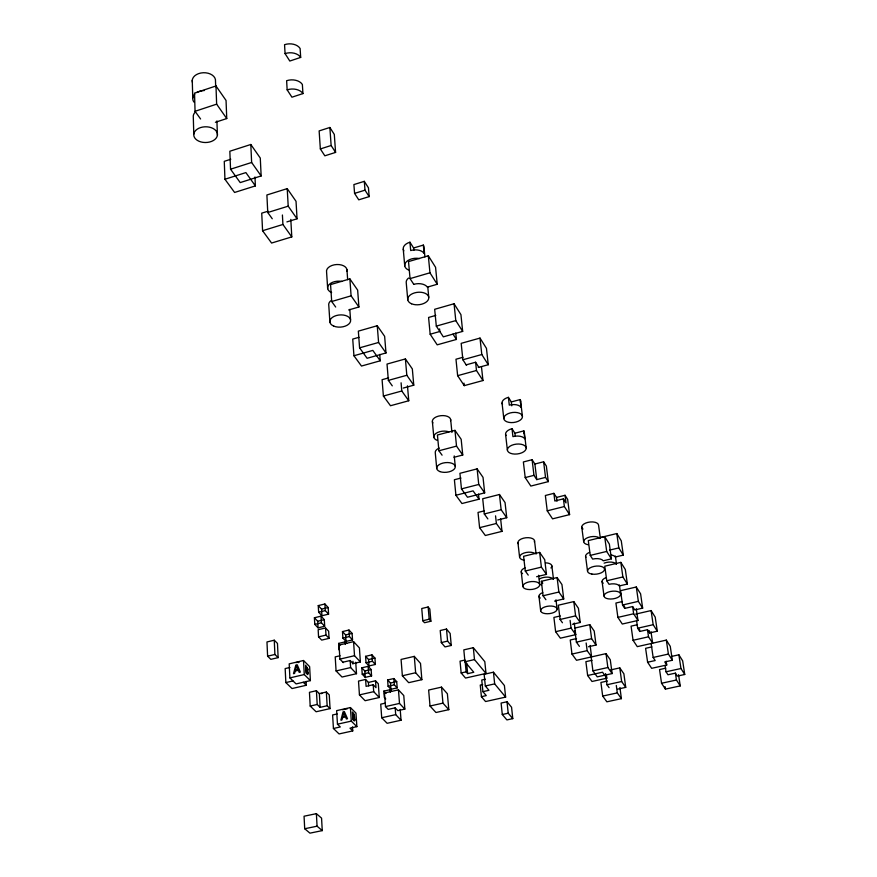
<?xml version="1.0" encoding="UTF-8"?>
<svg xmlns="http://www.w3.org/2000/svg" width="877" height="877" viewBox="0 0 877 877"><rect width="100%" height="100%" fill="white"/><g stroke="black" fill="none" stroke-linecap="round" stroke-linejoin="round"><path stroke-width="1.32" d="M342.6 709.778L347.478 708.693M295.988 662.617L298.673 661.894M300.679 57.411L289.805 61.039L285.069 53.607L284.554 44.683A11.818 8.244 -3.5 0 1 300.12 48.487L300.679 57.411A11.85 8.222 -3.5 0 0 285.069 53.607M215.402 122.276L226.748 118.559L226.047 100.46L215.983 85.968L194.53 93.126L195.056 111.291L200.581 118.987M195.056 111.291L216.641 104.155L226.748 118.559M302.938 93.587L291.931 97.194L287.152 89.849L286.626 80.706A11.949 8.156 -3.5 0 1 302.368 84.466L302.938 93.587A11.982 8.134 -3.5 0 0 287.152 89.849M250.811 144.486L229.84 151.239L230.541 169.206L240.21 182.58L261.149 175.959L260.283 158.057L250.811 144.486L251.633 162.475L261.149 175.959M230.783 159.252L224.271 161.335L224.94 179.248L234.597 192.458L255.382 185.902L254.977 176.979M329.862 127.472L319.14 130.914L320.346 148.937L324.841 155.81L335.584 152.412L334.301 134.411L329.862 127.472L331.133 145.505L335.584 152.412M230.541 169.206L251.633 162.475M224.94 179.248L245.889 172.594L255.382 185.902M320.346 148.937L331.133 145.505M286.9 221.903L297.051 218.79L296.031 201.315L287.217 188.621L266.893 194.979L267.759 212.508L272.265 218.768M268.055 211.204L261.73 213.155L262.574 230.728L271.585 243.05L291.789 236.9L290.802 219.382M364.306 181.342L353.891 184.576L354.571 193.389L358.748 199.824L369.162 196.623L368.45 187.821L364.306 181.342L365.007 190.166L369.162 196.623M267.759 212.508L288.204 206.172L297.051 218.79M354.571 193.389L365.007 190.166M262.574 230.728L282.92 224.479L291.789 236.9M403.88 250.866A10.425 6.369 -6 0 1 409.932 242.205L413.593 247.983L423.328 245.089A10.425 6.369 -6 0 1 423.931 246.678L424.917 256.95M348.64 309.965L358.912 306.983L357.652 290.123L349.868 278.897L330.563 284.597L331.692 301.513L335.672 307.038M413.78 284.334A10.557 6.271 -5.9 0 1 427.329 287.141L437.228 284.269L435.573 267.31L428.316 255.766L408.518 261.598L410.052 278.612L413.758 284.312M331.692 301.513L351.096 295.845L358.912 306.983M410.052 278.612L429.96 272.802L437.228 284.269M377.253 325.729L358.342 331.133L359.581 347.84L367.112 358.276L385.99 352.96L384.63 336.308L377.253 325.729L378.59 342.468L385.99 352.96M454.056 303.749L434.674 309.296L436.308 326.112L443.323 336.845L462.672 331.396L460.929 314.635L454.056 303.749L455.788 320.598L462.672 331.396M359 337.294L352.729 339.081L353.935 355.744L361.477 366.049L380.234 360.798L379.719 354.407M435.792 315.413L428.579 317.463L430.168 334.225L437.195 344.836L456.424 339.443L455.766 333.019M359.581 347.84L378.59 342.468M436.308 326.112L455.788 320.598M353.935 355.744L372.824 350.405L380.234 360.798M430.168 334.225L439.826 331.495L439.574 328.919M403.288 388.062L413.769 385.189L412.333 368.921L405.393 358.934L387.02 364.065L388.358 380.388L392.282 385.847M478.239 367.474L488.259 364.722L486.45 348.355L480.004 338.083L461.181 343.345L462.881 359.767L466.542 365.391M388.632 377.888L382.087 379.697L383.392 396.042L390.484 405.733L408.759 400.756L407.465 385.825M462.99 357.279L455.974 359.23L457.641 375.674L464.251 385.639L482.964 380.541L481.462 366.674M388.358 380.388L406.818 375.279L413.769 385.189M462.881 359.767L481.802 354.527L488.259 364.722M466.191 364.843L475.597 362.245L478.853 367.31M383.392 396.042L401.787 390.999L408.759 400.756M457.641 375.674L476.485 370.5L482.964 380.541M508.397 397.336L511.313 401.94L520.149 399.572L521.07 407.345A9.362 5.043 -7 0 0 509.296 405.13L508.397 397.336A9.34 5.065 -7.1 0 0 502.51 404.297M453.99 457.29L462.749 455.01L461.17 439.3L454.955 430.355L437.426 435.014L438.917 450.767L442.074 455.174M438.917 450.767L456.522 446.13L462.749 455.01M512.004 428.689L514.942 433.216L523.854 430.881L524.797 438.785A9.439 4.966 -6.9 0 0 512.913 436.614L512.004 428.689A9.417 4.988 -6.9 0 0 506.04 435.551M477.121 468.866L459.921 473.317L461.466 488.884L467.496 497.237L484.674 492.863L483.03 477.351L477.121 468.866L478.743 484.455L484.674 492.863M460.973 478.053L454.396 479.741L455.908 495.264L461.96 503.53L479.028 499.199L478.491 494.047M532.098 459.712L523.372 461.96L525.202 477.581L530.826 486.066L548.278 481.637L546.36 466.071L543.619 461.784L534.893 464.021L532.098 459.712L533.972 475.345L536.768 479.609L545.527 477.384L548.278 481.637M461.466 488.884L478.743 484.455M455.908 495.264L473.087 490.879L479.028 499.199M525.202 477.581L533.972 475.345M497.73 519.973L506.742 517.726L505.053 502.554L499.462 494.496L482.712 498.739L484.301 513.955L487.864 518.921M484.444 510.82L478.02 512.431L479.598 527.669L485.321 535.496L501.995 531.363L500.614 518.713M553.88 493.345L545.362 495.494L547.237 510.82L552.554 518.844L569.59 514.624L567.638 499.353L565.04 495.286L556.522 497.423L553.88 493.345L554.834 500.997L563.396 498.86L566.016 502.927L565.04 495.286M484.301 513.955L501.14 509.734L506.742 517.726M479.598 527.669L496.371 523.481L501.995 531.363M547.237 510.82L564.371 506.544L569.59 514.624M318.252 605.601L324.907 603.99L328.173 607.52L328.579 614.141L321.936 615.742L318.647 612.234L318.252 605.601L321.552 609.131L321.936 615.742M600.877 537.404L616.794 533.545L621.267 540.813L623.295 555.108L615.336 557.016A8.299 3.925 -7.5 0 0 611.401 555.042M536.614 576.726L546.47 574.369L544.716 559.701L539.651 552.4L523.602 556.303L525.279 571.004L528.239 575.115M604.67 536.625L588.292 540.594L590.243 555.393L592.655 559.087A8.551 4.034 -7.3 0 1 603.212 560.809L611.401 558.846L609.362 544.102L604.67 536.625L606.698 551.436L611.401 558.846M321.552 609.131L328.173 607.52M318.647 612.234L325.301 610.622L328.579 614.141M314.404 617.759L321.026 616.158L324.304 619.655L324.698 626.277L318.077 627.855L314.777 624.391L314.404 617.759L317.693 621.234L318.077 627.855M609.482 550.142L618.811 547.895L623.295 555.108M525.279 571.004L541.394 567.134L546.47 574.369M590.243 555.393L606.698 551.436M317.693 621.234L324.304 619.655M314.777 624.391L321.42 622.802L324.698 626.277M274.26 640.21L266.97 641.953L267.606 656.193L270.84 659.351L278.13 657.629L277.472 643.411L274.26 640.21L274.907 654.472L278.13 657.629M325.564 627.954L318.154 629.719L318.57 636.866L321.673 640.111L329.072 638.357L328.645 631.21L325.564 627.954L325.992 635.112L329.072 638.357M428.14 606.983L421.749 608.506L422.802 620.741L424.49 622.736L430.892 621.234L429.818 609.011L428.14 606.983L429.204 619.228L430.892 621.234M545.9 599.704L543.071 595.768L541.361 581.298L557.103 577.548L561.938 584.531L563.725 598.958L554.56 601.107M620.839 562.376L604.779 566.191L606.763 580.76L609.055 584.29A8.364 3.848 -7.4 0 1 619.348 585.924L627.373 584.038L625.323 569.513L620.839 562.376L622.878 576.956L627.373 584.038M318.57 636.866L325.992 635.112M342.479 631.583L348.991 630.026L352.115 633.402L352.543 639.903L346.042 641.438L342.896 638.094L342.479 631.583L345.615 634.937L346.042 641.438M345.615 634.937L352.115 633.402M342.896 638.094L349.419 636.549L352.543 639.903M267.606 656.193L274.907 654.472M422.802 620.741L429.204 619.228M339.07 649.901L338.665 643.389L345.154 641.854L346.722 643.51M543.071 595.768L558.879 592.041L563.725 598.958M606.763 580.76L622.878 576.956M352.455 663.757L360.37 661.927L359.417 647.917L353.574 641.635L339.037 645.055L339.914 659.109L343.313 662.639M303.519 660.502L289.191 663.856L289.892 677.888L296.086 683.917L310.392 680.618L309.625 666.63L303.519 660.502L304.264 674.556L310.392 680.618M446.503 629.05L440.221 630.519L441.306 642.578L444.99 646.919L451.26 645.461L450.153 633.446L446.503 629.05L447.599 641.109L451.26 645.461M289.914 667.474L285.168 668.581L285.847 682.569L292.041 688.544L306.281 685.266L306.073 681.462M340.035 655.755L335.211 656.884L336.077 670.938L342.019 677.033L356.5 673.7L355.733 662.234M572.528 624.271L580.234 622.495L578.425 608.287L573.788 601.6L558.353 605.207L560.096 619.469L562.453 622.758M636.296 586.998L620.554 590.67L622.549 605.009L624.753 608.386L632.624 606.577L634.784 609.943L642.655 608.134L640.594 593.839L636.296 586.998L638.357 601.359L642.655 608.134M339.914 659.109L354.516 655.711L360.37 661.927M365.577 656.336L371.958 654.856L374.928 658.068L375.389 664.459L369.009 665.928L366.016 662.738L365.577 656.336L368.559 659.537L369.009 665.928M342.896 662.212L350.164 660.524L353.102 663.615L352.949 661.269M368.559 659.537L374.928 658.068M441.306 642.578L447.599 641.109M289.892 677.888L304.264 674.556M560.315 615.939L553.902 617.419L555.623 631.692L560.37 638.182L575.74 634.663L574.271 623.032M622.44 601.523L615.917 603.036L617.89 617.386L622.286 624.029L637.963 620.456L636.285 608.748M366.016 662.738L372.418 661.258L375.389 664.459M285.847 682.569L292.995 680.914M336.077 670.938L350.625 667.572L356.5 673.7M560.096 619.469L575.597 615.873L580.234 622.495M622.549 605.009L638.357 601.359M361.795 667.814L368.154 666.345L371.135 669.513L371.585 675.904L365.227 677.362L362.234 674.216L361.795 667.814L364.788 670.971L365.227 677.362M414.295 656.38L401.074 659.438L402.368 675.761L408.682 682.668L421.87 679.675L420.511 663.407L414.295 656.38L415.643 672.736L421.87 679.675M364.788 670.971L371.135 669.513M473.328 647.686L463.823 649.868L464.953 661.762L473.788 672.264L467.66 673.657L466.125 671.837L464.996 660.03L460.041 661.159L461.159 672.966L465.523 678.064L486.001 673.448L484.806 661.664L473.328 647.686L474.49 659.581L486.001 673.448M362.234 674.216L368.603 672.758L371.585 675.904M555.623 631.692L571.07 628.14L575.74 634.663M617.89 617.386L633.643 613.768L637.963 620.456M574.621 628.118L589.772 624.643L594.211 631.045L596.042 645.033L588.478 646.744M635.661 614.108L651.096 610.567L655.207 617.112L657.29 631.188L649.561 632.942L647.489 629.708L639.771 631.462L637.667 628.228L636.57 620.521M316.422 690.714L309.449 692.315L310.195 706.062L316.104 711.762L330.059 708.616L329.248 694.902L326.343 692.019L319.36 693.608L316.422 690.714L317.2 704.472L320.149 707.333L327.154 705.755L330.059 708.616M365.599 679.456L358.507 681.078L359.438 694.902L365.106 700.712L379.292 697.511L378.294 683.731L375.509 680.793L368.417 682.416L365.599 679.456L366.082 686.362L373.207 684.74L376.003 687.678L375.509 680.793M321.936 693.301L321.146 693.707M402.368 675.761L415.643 672.736M464.953 661.762L474.49 659.581M387.612 679.96L393.861 678.535L396.7 681.604L397.193 687.886L390.934 689.3L388.083 686.252L387.612 679.96L390.462 683.019L390.934 689.3M576.529 638.577L570.236 640.013L571.979 654.067L576.518 660.282L606.018 653.628L610.271 659.734L612.124 673.569L597.248 676.858L592.907 670.839L591.109 656.972M637.48 624.698L631.078 626.156L633.062 640.287L637.283 646.645L666.312 640.1L670.258 646.349L672.352 660.26L664.755 661.938L666.739 664.996L651.655 668.318L647.61 662.223L645.604 648.311L651.896 646.897M390.462 683.019L396.7 681.604M574.95 630.662L576.386 642.15L591.602 638.697L596.042 645.033M637.667 628.228L653.168 624.698L657.29 631.188M388.083 686.252L394.354 684.838L397.193 687.886M310.195 706.062L317.2 704.472M359.438 694.902L373.701 691.668L379.292 697.511M461.159 672.966L466.125 671.837M385.759 698.925L384.323 697.423L383.863 691.12L390.101 689.706L391.526 691.219M398.454 689.848L384.477 693.005L385.485 706.577L388.193 709.394L395.176 707.838L397.851 710.644L404.845 709.087L403.771 695.56L398.454 689.848L399.506 703.431L404.845 709.087M571.979 654.067L587.141 650.646L591.602 656.895L590.122 645.439M633.062 640.287L648.52 636.801L652.652 643.203L650.975 631.67M482.679 684.531L480.256 685.08L481.407 696.678L485.562 701.545L505.623 697.105L504.407 685.529L493.455 672.188L484.148 674.292L485.321 685.978L488.96 690.309L482.92 691.657L481.758 680.015L485.376 679.204M333.424 728.48L339.07 733.928L352.762 730.903L349.989 728.173L356.873 726.638L355.974 713.133L350.416 707.553L336.636 710.644L337.47 724.194L340.298 726.956L333.424 728.48L332.613 714.963L337.174 713.944M441.526 687.14L428.645 690.035L430.015 706.007L435.957 712.508L448.816 709.668L447.38 693.751L441.526 687.14L442.951 703.135L448.816 709.668M385.365 703.135L380.728 704.176L381.714 717.748L387.13 723.306L401.041 720.225L400.197 709.394M592.063 660.293L585.891 661.675L587.645 675.509L592.008 681.473L606.818 678.206L606.314 674.446M385.485 706.577L399.506 703.431M485.321 685.978L494.661 683.885L505.623 697.105M337.47 724.194L351.293 721.124L356.873 726.638M430.015 706.007L442.951 703.135M381.714 717.748L395.702 714.645L401.041 720.225M592.907 670.839L607.86 667.518L612.124 673.569M651.129 643.499L653.157 657.454L668.406 654.067L672.352 660.26M481.407 696.678L486.264 695.593L482.92 691.657M610.502 669.951L619.787 667.89L623.876 673.788L625.739 687.371L617.781 689.103M671.442 656.445L678.875 654.801L682.657 660.819L684.74 674.479L677.307 676.101L675.4 673.141L667.967 674.764L666.027 671.793L665.106 665.566M587.645 675.509L602.532 672.21L606.818 678.206M647.61 662.223L655.185 660.545L653.157 657.454M507.005 701.764L501.107 703.058L502.291 714.503L506.884 719.918L512.782 718.636L511.565 707.246L507.005 701.764L508.211 713.209L512.782 718.636M607.52 681.001L600.909 682.449L602.685 696.075L606.873 701.808L621.409 698.651L619.907 687.535M665.72 668.197L659.548 669.557L661.554 683.26L665.435 689.114L680.245 685.902L678.546 674.72M605.514 673.613L606.983 684.751L621.65 681.528L625.739 687.371M666.027 671.793L680.958 668.515L684.74 674.479M502.291 714.503L508.211 713.209M602.685 696.075L617.298 692.896L621.409 698.651M661.554 683.26L676.441 680.015L680.245 685.902M316.389 813.659L304.056 816.224L304.703 828.743L309.943 833.15L322.254 830.618L321.563 818.131L316.389 813.659L317.068 826.189L322.254 830.618M304.703 828.743L317.068 826.189M298.158 662.573L298.958 662.42M303.234 682.273L306.281 685.266M338.665 643.389L340.232 645.044M383.863 691.12L386.012 693.389M576.386 642.15L579.412 646.349M606.983 684.751L609.077 687.656M541.361 581.298L542.775 583.282M452.981 334.126L456.424 339.443M678.875 654.801L680.958 668.515M675.4 673.141L676.441 680.015M666.312 640.1L668.406 654.067M666.169 661.214L666.739 664.996M665.062 686.625L665.435 689.114M651.096 610.567L653.168 624.698M649.221 630.585L649.561 632.942M647.489 629.708L648.52 636.801M639.432 629.105L639.771 631.462M632.624 606.577L633.643 613.768M616.794 533.545L618.811 547.895M624.413 605.996L624.753 608.386M615.369 556.062L616.465 563.878M619.381 584.915L620.675 594.178A8.386 3.837 -7.3 0 1 608.265 598.859A8.386 3.837 -7.3 0 1 608.09 592.183A8.386 3.837 -7.3 0 1 620.675 594.178M619.787 667.89L621.65 681.528M600.372 538.445L598.574 525.213A8.463 4.122 -7.5 0 0 587.787 522.396A8.463 4.122 -7.5 0 0 582.997 529.028M616.301 685.452L617.298 692.896M602.061 581.44L604.012 595.987M606.018 653.628L607.86 667.518M581.758 527.099L583.665 541.646M585.584 556.314L587.524 571.102M589.772 624.643L591.602 638.697M586.154 642.973L587.141 650.646M563.396 498.86L564.371 506.544M573.788 601.6L575.597 615.873M556.522 497.423L557.005 501.238M570.105 620.346L571.07 628.14M543.619 461.784L545.527 477.384M557.103 577.548L558.879 592.041M551.863 565.928L553.442 578.886M555.985 599.802L557.103 609A8.266 3.771 -6.4 0 1 545.034 613.582A8.266 3.771 -6.4 0 1 544.496 607.059A8.266 3.771 -6.4 0 1 557.103 609M534.893 464.021L536.768 479.609M539.651 552.4L541.394 567.134M520.598 400.844L522.44 416.422A9.384 5.032 -7 0 1 508.879 422.363A9.384 5.032 -7 0 1 508.046 413.692A9.384 5.032 -7 0 1 522.44 416.422M524.303 432.131L526.178 447.972A9.461 4.955 -6.9 0 1 512.486 453.847A9.461 4.955 -6.9 0 1 511.664 445.319A9.461 4.955 -6.9 0 1 526.178 447.972M534.553 540.89L536.099 554.045M538.599 575.279L539.706 584.641A8.452 3.946 -6.3 0 1 527.428 589.399A8.452 3.946 -6.3 0 1 526.77 582.591A8.452 3.946 -6.3 0 1 539.706 584.641M538.96 596.316L540.66 610.787M511.313 401.94L511.762 405.821M514.942 433.216L515.248 435.858M517.945 542.742L519.59 557.202M521.234 571.782L522.9 586.472M502.05 403.036L503.804 418.603M505.58 434.312L507.377 450.153M499.462 494.496L501.14 509.734M480.004 338.083L481.802 354.527M495.549 515.862L496.371 523.481M475.597 362.245L476.485 370.5M463.988 383.117L464.251 385.639M493.455 672.188L494.661 683.885M454.955 430.355L456.522 446.13M450.668 419.557L451.929 432.46M454.231 455.897L455.262 466.4M428.316 255.766L429.96 272.802M466.652 663.176L467.66 673.657M427.757 286.768L428.754 297.237M423.328 245.089L424.128 253.409A10.447 6.347 -6 0 0 410.688 250.548L409.932 242.205M432.383 421.705L433.819 437.185M436.735 468.537L435.277 452.795A9.285 4.889 -5.7 0 1 439.191 448.059M413.593 247.983L413.812 250.351M403.256 249.276L404.746 265.961M407.761 299.835L406.248 282.811A10.524 6.292 -5.9 0 1 408.572 278.031M405.393 358.934L406.818 375.279M401.096 382.81L401.787 390.999M393.861 678.535L394.354 684.838M395.176 707.838L395.702 714.645M390.101 689.706L390.298 692.227M349.868 278.897L351.096 295.845M346.93 269.513L347.665 279.73M349.802 309.373L350.559 319.776M371.958 654.856L372.418 661.258M373.207 684.74L373.701 691.668M368.154 666.345L368.603 672.758M368.417 682.416L368.658 685.858M353.574 641.635L354.516 655.711M327.68 288.654L326.584 272.067A10.272 6.227 -4.2 0 1 336.779 264.525A10.272 6.227 -4.2 0 1 346.919 271.146M329.905 322.319L328.787 305.404A10.371 6.139 -4.2 0 1 330.837 300.756M348.991 630.026L349.419 636.549M350.164 660.524L350.625 667.572M352.499 726.858L352.762 730.903M350.416 707.553L351.293 721.124M345.154 641.854L345.33 644.463M324.907 603.99L325.301 610.622M326.343 692.019L327.154 705.755M321.026 616.158L321.42 622.802M319.36 693.608L320.149 707.333M287.217 188.621L288.204 206.172M282.405 214.997L282.92 224.479M215.983 85.968L216.641 104.155M215.698 86.768L215.501 81.298A11.664 8.003 -0.8 0 0 203.267 72.736A11.664 8.003 -0.8 0 0 192.425 82.306M216.915 120.927L217.419 135.201A11.861 7.871 -1 0 1 198.849 141.186A11.861 7.871 -1 0 1 200.559 127.582A11.861 7.871 -1 0 1 217.419 135.201M192.26 80.224L192.765 98.016M193.784 134.192L193.269 116.005A11.796 7.915 -0.9 0 1 195.286 112.103M193.894 102.05A11.73 7.959 -0.9 0 1 194.76 94.102M196.81 92.523A11.73 7.959 -0.9 0 1 204.352 90.539M408.518 269.995A10.469 6.336 -6 0 1 406.27 261.861A10.469 6.336 -6 0 1 419.469 258.572M331.627 292.567A10.327 6.183 -4.2 0 1 328.985 284.663A10.327 6.183 -4.2 0 1 341.887 281.451M585.924 557.333A8.54 4.045 -7.4 0 1 589.64 552.324M588.061 544.705A8.496 4.089 -7.4 0 1 586 538.467A8.496 4.089 -7.4 0 1 599.331 537.842M524.128 560.195A8.386 4.023 -6.4 0 1 521.738 554.089A8.386 4.023 -6.4 0 1 534.937 553.475M518.351 543.751A8.353 4.056 -6.5 0 1 525.827 537.765A8.353 4.056 -6.5 0 1 534.367 541.964M522.571 573.635A8.419 3.979 -6.4 0 1 525.049 567.879M523.854 430.881A9.417 4.988 -6.9 0 1 524.106 433.446M520.149 399.572A9.34 5.065 -7.1 0 1 520.412 402.181M437.075 440.309A9.252 4.933 -5.7 0 1 435.957 433.402A9.252 4.933 -5.7 0 1 448.958 431.89M432.909 422.944A9.209 4.966 -5.7 0 1 440.736 415.698A9.209 4.966 -5.7 0 1 450.548 420.861M604.11 563.144A8.321 3.903 -7.5 0 1 616.334 564.196M603.244 583.249A8.353 3.87 -7.4 0 1 606.073 577.614M540.243 598.092A8.244 3.804 -6.5 0 1 542.742 592.578M545.505 562.848A8.178 3.87 -6.6 0 1 550.942 567.978M541.668 584.816A8.211 3.837 -6.6 0 1 539.925 584.4M539.41 578.995A8.211 3.837 -6.6 0 1 547.215 577.132A8.211 3.837 -6.6 0 1 553.234 579.215M354.067 715.424L353.957 716.235L353.003 715.533L352.861 713.264L354.067 715.424M307.937 669.195L307.849 674.632L306.062 673.196L305.635 665.194L307.937 669.195M307.454 668.866L307.114 669.699L306.27 668.899L306.15 666.564L307.454 668.866M354.461 719.436L354.023 719.951L353.256 719.239L353.058 716.388L354.461 719.436M354.9 719.984L354.319 720.993L352.883 719.699L352.379 711.971L354.242 714.36L354.9 719.984M307.827 673.021L307.498 673.602L306.479 672.747L306.325 669.787L307.827 673.021M342.534 717.627L341.953 719.951L340.89 720.192L343.06 711.861L344.354 711.576L347.5 718.712L346.393 718.965L345.538 716.958L342.534 717.627M343.751 712.771L342.764 716.684L345.198 716.147L343.751 712.771M295.22 671.026L294.584 673.437L293.488 673.7L295.845 665.051L297.182 664.733L300.362 672.1L299.21 672.363L298.344 670.302L295.22 671.026M296.536 665.983L295.472 670.05L297.994 669.458L296.536 665.983M411.51 303.771A10.579 6.249 -5.9 0 0 428.645 298.882A10.579 6.249 -5.9 0 0 414.613 292.874A10.579 6.249 -5.9 0 0 411.51 303.771M333.83 326.145A10.425 6.106 -4.2 0 0 350.537 321.377A10.425 6.106 -4.2 0 0 336.319 315.545A10.425 6.106 -4.2 0 0 333.83 326.145M591.909 574.095A8.573 4.012 -7.3 0 0 604.549 569.228A8.573 4.012 -7.3 0 0 591.635 567.123A8.573 4.012 -7.3 0 0 591.909 574.095M439.969 471.596A9.329 4.856 -5.6 0 0 455.141 467.682A9.329 4.856 -5.6 0 0 442.885 463.089A9.329 4.856 -5.6 0 0 439.969 471.596"/></g></svg>
